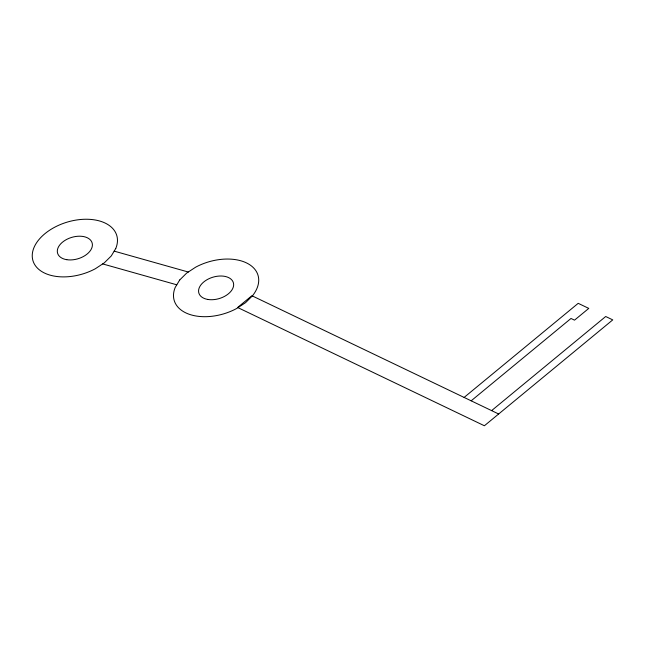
<?xml version="1.0" encoding="UTF-8"?>
<svg xmlns="http://www.w3.org/2000/svg" width="645" height="645" viewBox="0 0 645 645"><rect width="100%" height="100%" fill="white"/><g stroke="black" fill="none" stroke-linecap="round" stroke-linejoin="round"><path stroke-width="0.97" d="M464.11 397.433L578.202 303.327L588.78 308.391L574.518 320.154L570.994 318.469L471.164 400.819M491.611 410.615L605.703 316.502L612.75 319.88L484.395 425.756L237.626 307.488L251.889 295.724L498.658 413.993M114.173 251.131L188.284 272.021M102.676 263.918L176.794 284.808M115.761 248.502L111.271 255.944L104.297 262.854L95.323 268.755A43.763 27.066 -16.8 0 1 33.451 262.112A43.763 27.066 -16.8 0 1 75.828 220.114A43.763 27.066 -16.8 0 1 115.761 248.502M179.697 279.994L175.206 287.436A43.763 27.066 -16.8 0 0 189.404 314.341A43.763 27.066 -16.8 0 0 236.57 308.56L245.552 302.658L252.517 295.749A43.763 27.066 -16.8 0 0 246.922 263.12A43.763 27.066 -16.8 0 0 195.645 267.183L186.663 273.085L179.697 279.994M208.029 299.482A18.02 11.142 -16.8 0 0 233.635 284.195A18.02 11.142 -16.8 0 0 206.658 279.93A18.02 11.142 -16.8 0 0 208.029 299.482M66.782 259.685A18.02 11.142 -16.8 0 0 92.388 244.391A18.02 11.142 -16.8 0 0 65.403 240.133A18.02 11.142 -16.8 0 0 66.782 259.685"/></g></svg>
